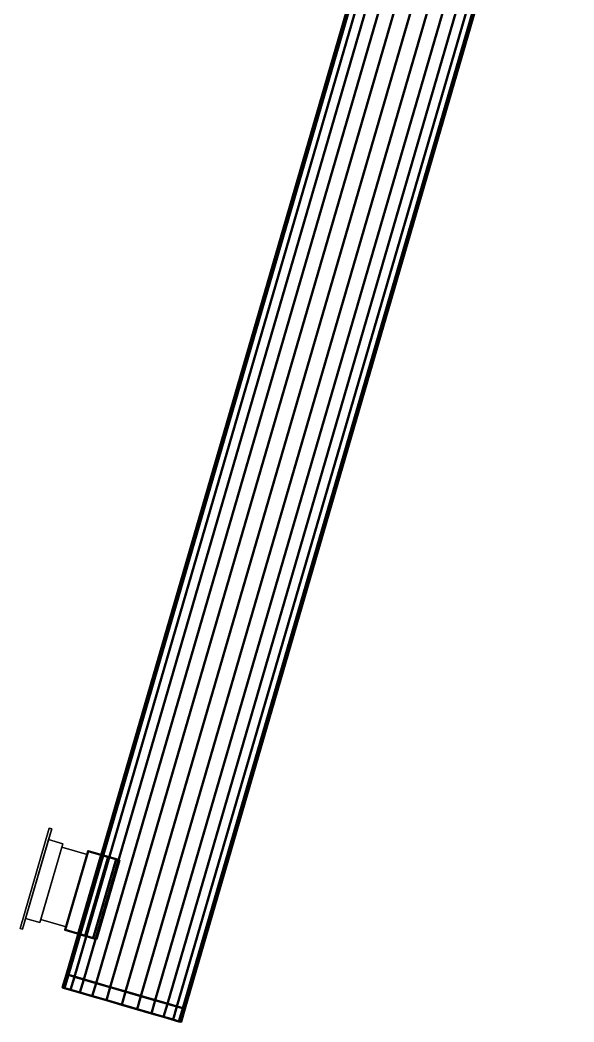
# Model space of a CAD drawing. Header units: inches. Extents: x -1654 to 1344, y -1538 to 36.
# Drawn here: x 17.7 to 58.2, y -875.3 to -802.2 of the extents above; entities that cross this region are included whole.
import ezdxf

# ---------------------------------------------------------------- set-up
doc = ezdxf.new("R2010")
doc.units = ezdxf.units.IN
doc.header["$MEASUREMENT"] = 0
doc.linetypes.add('Center', pattern=[1.25, 0.25, -0.1875, 0.625, -0.1875])
for name, color, linetype, lineweight in [('M-HVAC-CDFF', 3, 'Continuous', 30), ('M-HVAC-CDFF-SA', 3, 'Continuous', 30), ('M-HVAC-DUCT', 1, 'Center', 30), ('M-HVAC-DUCT-SA', 1, 'Continuous', 50)]:
    doc.layers.add(name, color=color, linetype=linetype, lineweight=lineweight)

# ---------------------------------------------------------------- blocks, each defined once
blk = doc.blocks.new('Supply Diffuser - Sidewall - 6 x 6-950900-_3D_')
at = {"layer": 'M-HVAC-CDFF'}
mesh = blk.add_polyface(dxfattribs=at)
corners = [(-2.75, 3, 2.75), (2.75, 3, 2.75), (2.75, 3, -2.75), (-2.75, 3, -2.75)]
mesh.append_faces([[corners[k] for k in face] for face in [(1, 2, 3, 0)]])
mesh = blk.add_polyface(dxfattribs=at)
corners = [(-2.75, 3, 2.75), (-2.75, 3, -2.75), (-2.75, 1.078125, -2.75), (-2.75, 1.078125, 2.75)]
mesh.append_faces([[corners[k] for k in face] for face in [(2, 3, 0, 1)]])
mesh = blk.add_polyface(dxfattribs=at)
corners = [(-2.75, 3, -2.75), (2.75, 3, -2.75), (2.75, 1.078125, -2.75), (-2.75, 1.078125, -2.75)]
mesh.append_faces([[corners[k] for k in face] for face in [(1, 2, 3, 0)]])
mesh = blk.add_polyface(dxfattribs=at)
corners = [(2.75, 3, 2.75), (-2.75, 3, 2.75), (-2.75, 1.078125, 2.75), (2.75, 1.078125, 2.75)]
mesh.append_faces([[corners[k] for k in face] for face in [(1, 2, 3, 0)]])
mesh = blk.add_polyface(dxfattribs=at)
corners = [(2.75, 3, -2.75), (2.75, 3, 2.75), (2.75, 1.078125, 2.75), (2.75, 1.078125, -2.75)]
mesh.append_faces([[corners[k] for k in face] for face in [(2, 3, 0, 1)]])
mesh = blk.add_polyface(dxfattribs=at)
corners = [(-3, 1.078125, 3), (3, 1.078125, 3), (3, 1.078125, -3), (-3, 1.078125, -3), (-2.75, 1.078125, 2.75), (-2.75, 1.078125, -2.75), (2.75, 1.078125, -2.75), (2.75, 1.078125, 2.75)]
mesh.append_faces([[corners[k] for k in face] for face in [(3, 5, 6, 2), (2, 6, 7, 1)]], dxfattribs={"vtx0": -1, "vtx2": -1})
mesh.append_faces([[corners[k] for k in face] for face in [(4, 5, 3, 0), (7, 4, 0, 1)]], dxfattribs={"vtx1": -1, "vtx3": -1})
mesh = blk.add_polyface(dxfattribs=at)
corners = [(-3, 1.078125, 3), (-3, 1.078125, -3), (-3, 0, -3), (-3, 0, 3)]
mesh.append_faces([[corners[k] for k in face] for face in [(2, 3, 0, 1)]])
mesh = blk.add_polyface(dxfattribs=at)
corners = [(-3, 1.078125, -3), (3, 1.078125, -3), (3, 0, -3), (-3, 0, -3)]
mesh.append_faces([[corners[k] for k in face] for face in [(2, 3, 0, 1)]])
mesh = blk.add_polyface(dxfattribs=at)
corners = [(3, 1.078125, 3), (-3, 1.078125, 3), (-3, 0, 3), (3, 0, 3)]
mesh.append_faces([[corners[k] for k in face] for face in [(2, 3, 0, 1)]])
mesh = blk.add_polyface(dxfattribs=at)
corners = [(3, 1.078125, -3), (3, 1.078125, 3), (3, 0, 3), (3, 0, -3)]
mesh.append_faces([[corners[k] for k in face] for face in [(2, 3, 0, 1)]])
mesh = blk.add_polyface(dxfattribs=at)
corners = [(3.8125, 0, 3.8125), (3.8125, 0, -3.8125), (-3.8125, 0, -3.8125), (-3.8125, 0, 3.8125), (-3, 0, 3), (-3, 0, -3), (3, 0, -3), (3, 0, 3)]
mesh.append_faces([[corners[k] for k in face] for face in [(3, 4, 5, 2), (2, 5, 6, 1)]], dxfattribs={"vtx0": -1, "vtx2": -1})
mesh.append_faces([[corners[k] for k in face] for face in [(7, 4, 3, 0), (6, 7, 0, 1)]], dxfattribs={"vtx1": -1, "vtx3": -1})
mesh = blk.add_polyface(dxfattribs=at)
corners = [(-3.8125, -0.1875, 3.8125), (3.8125, -0.1875, 3.8125), (3.8125, 0, 3.8125), (-3.8125, 0, 3.8125)]
mesh.append_faces([[corners[k] for k in face] for face in [(0, 1, 2, 3)]])
mesh = blk.add_polyface(dxfattribs=at)
corners = [(-3.8125, -0.1875, -3.8125), (-3.8125, -0.1875, 3.8125), (-3.8125, 0, 3.8125), (-3.8125, 0, -3.8125)]
mesh.append_faces([[corners[k] for k in face] for face in [(0, 1, 2, 3)]])
mesh = blk.add_polyface(dxfattribs=at)
corners = [(3.8125, -0.1875, -3.8125), (-3.8125, -0.1875, -3.8125), (-3.8125, 0, -3.8125), (3.8125, 0, -3.8125)]
mesh.append_faces([[corners[k] for k in face] for face in [(0, 1, 2, 3)]])
mesh = blk.add_polyface(dxfattribs=at)
corners = [(3.8125, -0.1875, 3.8125), (-3.8125, -0.1875, 3.8125), (-3.8125, -0.1875, -3.8125), (3.8125, -0.1875, -3.8125)]
mesh.append_faces([[corners[k] for k in face] for face in [(2, 3, 0, 1)]])
mesh = blk.add_polyface(dxfattribs=at)
corners = [(3.8125, -0.1875, 3.8125), (3.8125, -0.1875, -3.8125), (3.8125, 0, -3.8125), (3.8125, 0, 3.8125)]
mesh.append_faces([[corners[k] for k in face] for face in [(0, 1, 2, 3)]])
blk = doc.blocks.new('Rectangular Takeoff - Standard-915311-_3D_')
at = {"layer": 'M-HVAC-DUCT', "color": 8, "linetype": 'Continuous', "lineweight": 50}
mesh = blk.add_polyface(dxfattribs=at)
corners = [(-1.386, 3, 3), (-1.386, 3, -3), (-1.386, -3, -3), (-1.386, -3, 3)]
mesh.append_faces([[corners[k] for k in face] for face in [(0, 1, 2, 3)]], dxfattribs={"color": 8})
mesh = blk.add_polyface(dxfattribs=at)
corners = [(-1.386, 3, -3), (-1.386, 3, 3), (1, 3, 3), (1, 3, -3)]
mesh.append_faces([[corners[k] for k in face] for face in [(3, 0, 1, 2)]], dxfattribs={"color": 8})
mesh = blk.add_polyface(dxfattribs=at)
corners = [(-1.386, -3, -3), (-1.386, 3, -3), (1, 3, -3), (1, -3, -3)]
mesh.append_faces([[corners[k] for k in face] for face in [(3, 0, 1, 2)]], dxfattribs={"color": 8})
mesh = blk.add_polyface(dxfattribs=at)
corners = [(1, 3, 3), (-1.386, 3, 3), (-1.386, -3, 3), (1, -3, 3)]
mesh.append_faces([[corners[k] for k in face] for face in [(1, 2, 3, 0)]], dxfattribs={"color": 8})
mesh = blk.add_polyface(dxfattribs=at)
corners = [(1, 3, 3), (1, -3, 3), (1, -3, -3), (1, 3, -3)]
mesh.append_faces([[corners[k] for k in face] for face in [(3, 0, 1, 2)]], dxfattribs={"color": 8})
mesh = blk.add_polyface(dxfattribs=at)
corners = [(-1.386, -3, 3), (-1.386, -3, -3), (1, -3, -3), (1, -3, 3)]
mesh.append_faces([[corners[k] for k in face] for face in [(0, 1, 2, 3)]], dxfattribs={"color": 8})
blk = doc.blocks.new('Round Endcap - Standard-915374-_3D_')
at = {"layer": 'M-HVAC-DUCT', "color": 8, "linetype": 'Continuous', "lineweight": 50}
mesh = blk.add_polyface(dxfattribs=at)
corners = [(0, 0, 4.5), (0, 1.165, 4.347), (0, 2.25, 3.897), (0, 3.182, 3.182), (0, 3.897, 2.25), (0, 4.347, 1.165), (0, 4.5), (0, 4.347, -1.165), (0, 3.897, -2.25), (0, 3.182, -3.182), (0, 2.25, -3.897), (0, 1.165, -4.347), (0, 0, -4.5), (0, -1.165, -4.347), (0, -2.25, -3.897), (0, -3.182, -3.182), (0, -3.897, -2.25), (0, -4.347, -1.165), (0, -4.5), (0, -4.347, 1.165), (0, -3.897, 2.25), (0, -3.182, 3.182), (0, -2.25, 3.897), (0, -1.165, 4.347)]
mesh.append_faces([[corners[k] for k in face] for face in [(17, 22, 12, 13)]], dxfattribs={"vtx0": -1, "vtx1": -1, "vtx3": -1, "color": 8})
mesh.append_faces([[corners[k] for k in face] for face in [(12, 0, 1), (17, 21, 22)]], dxfattribs={"vtx0": -1, "vtx2": -1, "color": 8})
mesh.append_faces([[corners[k] for k in face] for face in [(12, 7, 8, 9), (12, 1, 2, 3)]], dxfattribs={"vtx0": -1, "vtx3": -1, "color": 8})
mesh.append_faces([[corners[k] for k in face] for face in [(18, 19, 17)]], dxfattribs={"vtx1": -1, "color": 8})
mesh.append_faces([[corners[k] for k in face] for face in [(16, 17, 13), (20, 21, 17, 19)]], dxfattribs={"vtx1": -1, "vtx2": -1, "color": 8})
mesh.append_faces([[corners[k] for k in face] for face in [(6, 7, 12, 3)]], dxfattribs={"vtx1": -1, "vtx2": -1, "vtx3": -1, "color": 8})
mesh.append_faces([[corners[k] for k in face] for face in [(10, 11, 12, 9), (14, 15, 16, 13), (4, 5, 6, 3)]], dxfattribs={"vtx2": -1, "color": 8})
mesh.append_faces([[corners[k] for k in face] for face in [(22, 23, 0, 12)]], dxfattribs={"vtx2": -1, "vtx3": -1, "color": 8})
mesh = blk.add_polyface(dxfattribs=at)
corners = [(0, 4.5), (0, 4.347, 1.165), (0, 3.897, 2.25), (0, 3.182, 3.182), (0, 2.25, 3.897), (0, 1.165, 4.347), (0, 0, 4.5), (1, 0, 4.5), (1, 1.165, 4.347), (1, 2.25, 3.897), (1, 3.182, 3.182), (1, 3.897, 2.25), (1, 4.347, 1.165), (1, 4.5)]
mesh.append_faces([[corners[k] for k in face] for face in [(1, 12, 13, 0)]], dxfattribs={"vtx0": -1, "color": 8})
mesh.append_faces([[corners[k] for k in face] for face in [(5, 8, 9, 4), (10, 3, 4, 9), (2, 11, 12, 1), (11, 2, 3, 10)]], dxfattribs={"vtx0": -1, "vtx2": -1, "color": 8})
mesh.append_faces([[corners[k] for k in face] for face in [(6, 7, 8, 5)]], dxfattribs={"vtx2": -1, "color": 8})
mesh = blk.add_polyface(dxfattribs=at)
corners = [(0, 0, -4.5), (0, 1.165, -4.347), (0, 2.25, -3.897), (0, 3.182, -3.182), (0, 3.897, -2.25), (0, 4.347, -1.165), (0, 4.5), (1, 4.5), (1, 4.347, -1.165), (1, 3.897, -2.25), (1, 3.182, -3.182), (1, 2.25, -3.897), (1, 1.165, -4.347), (1, 0, -4.5)]
mesh.append_faces([[corners[k] for k in face] for face in [(1, 12, 13, 0)]], dxfattribs={"vtx0": -1, "color": 8})
mesh.append_faces([[corners[k] for k in face] for face in [(5, 8, 9, 4), (10, 3, 4, 9), (2, 11, 12, 1), (11, 2, 3, 10)]], dxfattribs={"vtx0": -1, "vtx2": -1, "color": 8})
mesh.append_faces([[corners[k] for k in face] for face in [(6, 7, 8, 5)]], dxfattribs={"vtx2": -1, "color": 8})
mesh = blk.add_polyface(dxfattribs=at)
corners = [(1, 0, 4.5), (1, -1.165, 4.347), (1, -2.25, 3.897), (1, -3.182, 3.182), (1, -3.897, 2.25), (1, -4.347, 1.165), (1, -4.5), (1, -4.347, -1.165), (1, -3.897, -2.25), (1, -3.182, -3.182), (1, -2.25, -3.897), (1, -1.165, -4.347), (1, 0, -4.5), (1, 1.165, -4.347), (1, 2.25, -3.897), (1, 3.182, -3.182), (1, 3.897, -2.25), (1, 4.347, -1.165), (1, 4.5), (1, 4.347, 1.165), (1, 3.897, 2.25), (1, 3.182, 3.182), (1, 2.25, 3.897), (1, 1.165, 4.347)]
mesh.append_faces([[corners[k] for k in face] for face in [(16, 14, 15)]], dxfattribs={"vtx0": -1, "color": 8})
mesh.append_faces([[corners[k] for k in face] for face in [(1, 6, 11, 23)]], dxfattribs={"vtx0": -1, "vtx1": -1, "vtx2": -1, "vtx3": -1, "color": 8})
mesh.append_faces([[corners[k] for k in face] for face in [(22, 12, 13, 21), (23, 11, 12, 22)]], dxfattribs={"vtx0": -1, "vtx2": -1, "color": 8})
mesh.append_faces([[corners[k] for k in face] for face in [(17, 19, 20, 21)]], dxfattribs={"vtx0": -1, "vtx3": -1, "color": 8})
mesh.append_faces([[corners[k] for k in face] for face in [(0, 1, 23)]], dxfattribs={"vtx1": -1, "color": 8})
mesh.append_faces([[corners[k] for k in face] for face in [(16, 17, 21), (2, 3, 6, 1)]], dxfattribs={"vtx1": -1, "vtx2": -1, "color": 8})
mesh.append_faces([[corners[k] for k in face] for face in [(13, 14, 16, 21)]], dxfattribs={"vtx1": -1, "vtx2": -1, "vtx3": -1, "color": 8})
mesh.append_faces([[corners[k] for k in face] for face in [(4, 5, 6, 3), (17, 18, 19)]], dxfattribs={"vtx2": -1, "color": 8})
mesh.append_faces([[corners[k] for k in face] for face in [(6, 7, 8, 11)]], dxfattribs={"vtx2": -1, "vtx3": -1, "color": 8})
mesh.append_faces([[corners[k] for k in face] for face in [(8, 9, 10, 11)]], dxfattribs={"vtx3": -1, "color": 8})
mesh = blk.add_polyface(dxfattribs=at)
corners = [(0, -4.5), (0, -4.347, -1.165), (0, -3.897, -2.25), (0, -3.182, -3.182), (0, -2.25, -3.897), (0, -1.165, -4.347), (0, 0, -4.5), (1, 0, -4.5), (1, -1.165, -4.347), (1, -2.25, -3.897), (1, -3.182, -3.182), (1, -3.897, -2.25), (1, -4.347, -1.165), (1, -4.5)]
mesh.append_faces([[corners[k] for k in face] for face in [(1, 12, 13, 0)]], dxfattribs={"vtx0": -1, "color": 8})
mesh.append_faces([[corners[k] for k in face] for face in [(5, 8, 9, 4), (10, 3, 4, 9), (2, 11, 12, 1), (11, 2, 3, 10)]], dxfattribs={"vtx0": -1, "vtx2": -1, "color": 8})
mesh.append_faces([[corners[k] for k in face] for face in [(6, 7, 8, 5)]], dxfattribs={"vtx2": -1, "color": 8})
mesh = blk.add_polyface(dxfattribs=at)
corners = [(0, 0, 4.5), (0, -1.165, 4.347), (0, -2.25, 3.897), (0, -3.182, 3.182), (0, -3.897, 2.25), (0, -4.347, 1.165), (0, -4.5), (1, -4.5), (1, -4.347, 1.165), (1, -3.897, 2.25), (1, -3.182, 3.182), (1, -2.25, 3.897), (1, -1.165, 4.347), (1, 0, 4.5)]
mesh.append_faces([[corners[k] for k in face] for face in [(1, 12, 13, 0)]], dxfattribs={"vtx0": -1, "color": 8})
mesh.append_faces([[corners[k] for k in face] for face in [(5, 8, 9, 4), (10, 3, 4, 9), (2, 11, 12, 1), (11, 2, 3, 10)]], dxfattribs={"vtx0": -1, "vtx2": -1, "color": 8})
mesh.append_faces([[corners[k] for k in face] for face in [(6, 7, 8, 5)]], dxfattribs={"vtx2": -1, "color": 8})

msp = doc.modelspace()

# ---------------------------------------------------------------- linework, layer by layer
at = {"layer": 'M-HVAC-DUCT', "color": 5}
for p, q in [((53.852, -775.418, 1332), (25.448, -873.123, 1332)), ((53.852, -775.418, 1332), (25.448, -873.123, 1332)), ((25.448, -873.123, 1332), (25.169, -874.083, 1332))]:
    msp.add_line(p, q, dxfattribs=at)

# ---------------------------------------------------------------- block references
at = {"layer": 'M-HVAC-CDFF-SA', "rotation": 253.7901312840834}
msp.add_blockref('Supply Diffuser - Sidewall - 6 x 6-950900-_3D_', (18.985, -864.905, 1332), dxfattribs=at)
at = {"layer": 'M-HVAC-DUCT-SA', "color": 8, "extrusion": (0, 0, -1), "rotation": 16.20986871591659}
msp.add_blockref('Rectangular Takeoff - Standard-915311-_3D_', (-22.826, -866.021, -1332), dxfattribs=at)
at = {"layer": 'M-HVAC-DUCT-SA', "color": 8, "rotation": 253.7901312840834}
msp.add_blockref('Round Endcap - Standard-915374-_3D_', (25.448, -873.123, 1332), dxfattribs=at)

# ---------------------------------------------------------------- meshes
at = {"layer": 'M-HVAC-DUCT-SA', "color": 8}
mesh = msp.add_polyface(dxfattribs=at)
corners = [(53.852, -775.418, 1336.5), (52.734, -775.093, 1336.347), (51.692, -774.79, 1335.897), (50.797, -774.53, 1335.182), (50.11, -774.33, 1334.25), (49.679, -774.204, 1333.165), (49.531, -774.162, 1332), (21.127, -871.867, 1332), (21.274, -871.909, 1333.165), (21.706, -872.035, 1334.25), (22.393, -872.235, 1335.182), (23.288, -872.495, 1335.897), (24.33, -872.798, 1336.347), (25.448, -873.123, 1336.5)]
mesh.append_faces([[corners[k] for k in face] for face in [(8, 9, 4, 5), (3, 4, 9, 10), (11, 12, 1, 2), (2, 3, 10, 11)]], dxfattribs={"vtx1": -1, "vtx3": -1, "color": 8})
mesh.append_faces([[corners[k] for k in face] for face in [(6, 7, 8, 5)]], dxfattribs={"vtx2": -1, "color": 8})
mesh.append_faces([[corners[k] for k in face] for face in [(12, 13, 0, 1)]], dxfattribs={"vtx3": -1, "color": 8})
mesh = msp.add_polyface(dxfattribs=at)
corners = [(49.531, -774.162, 1332), (49.679, -774.204, 1330.835), (50.11, -774.33, 1329.75), (50.797, -774.53, 1328.818), (51.692, -774.79, 1328.103), (52.734, -775.093, 1327.653), (53.852, -775.418, 1327.5), (25.448, -873.123, 1327.5), (24.33, -872.798, 1327.653), (23.288, -872.495, 1328.103), (22.393, -872.235, 1328.818), (21.706, -872.035, 1329.75), (21.274, -871.909, 1330.835), (21.127, -871.867, 1332)]
mesh.append_faces([[corners[k] for k in face] for face in [(7, 8, 5, 6)]], dxfattribs={"vtx1": -1, "color": 8})
mesh.append_faces([[corners[k] for k in face] for face in [(8, 9, 4, 5), (3, 4, 9, 10), (11, 12, 1, 2), (2, 3, 10, 11)]], dxfattribs={"vtx1": -1, "vtx3": -1, "color": 8})
mesh.append_faces([[corners[k] for k in face] for face in [(12, 13, 0, 1)]], dxfattribs={"vtx3": -1, "color": 8})
mesh = msp.add_polyface(dxfattribs=at)
corners = [(58.174, -776.674, 1332), (58.026, -776.631, 1333.165), (57.595, -776.506, 1334.25), (56.908, -776.306, 1335.182), (56.013, -776.046, 1335.897), (54.971, -775.743, 1336.347), (53.852, -775.418, 1336.5), (25.448, -873.123, 1336.5), (26.567, -873.448, 1336.347), (27.609, -873.751, 1335.897), (28.504, -874.011, 1335.182), (29.19, -874.211, 1334.25), (29.622, -874.336, 1333.165), (29.769, -874.379, 1332)]
mesh.append_faces([[corners[k] for k in face] for face in [(7, 8, 5, 6)]], dxfattribs={"vtx1": -1, "color": 8})
mesh.append_faces([[corners[k] for k in face] for face in [(8, 9, 4, 5), (3, 4, 9, 10), (11, 12, 1, 2), (2, 3, 10, 11)]], dxfattribs={"vtx1": -1, "vtx3": -1, "color": 8})
mesh.append_faces([[corners[k] for k in face] for face in [(12, 13, 0, 1)]], dxfattribs={"vtx3": -1, "color": 8})
mesh = msp.add_polyface(dxfattribs=at)
corners = [(53.852, -775.418, 1327.5), (54.971, -775.743, 1327.653), (56.013, -776.046, 1328.103), (56.908, -776.306, 1328.818), (57.595, -776.506, 1329.75), (58.026, -776.631, 1330.835), (58.174, -776.674, 1332), (29.769, -874.379, 1332), (29.622, -874.336, 1330.835), (29.19, -874.211, 1329.75), (28.504, -874.011, 1328.818), (27.609, -873.751, 1328.103), (26.567, -873.448, 1327.653), (25.448, -873.123, 1327.5)]
mesh.append_faces([[corners[k] for k in face] for face in [(7, 8, 5, 6)]], dxfattribs={"vtx1": -1, "color": 8})
mesh.append_faces([[corners[k] for k in face] for face in [(8, 9, 4, 5), (3, 4, 9, 10), (11, 12, 1, 2), (2, 3, 10, 11)]], dxfattribs={"vtx1": -1, "vtx3": -1, "color": 8})
mesh.append_faces([[corners[k] for k in face] for face in [(12, 13, 0, 1)]], dxfattribs={"vtx3": -1, "color": 8})
mesh = msp.add_polyface(dxfattribs=at)
corners = [(23.664, -863.141, 1332), (21.989, -868.902, 1332), (22.116, -868.939, 1333.084), (22.49, -869.048, 1334.104), (23.089, -869.222, 1335), (24.764, -863.461, 1335), (24.165, -863.286, 1334.104), (23.791, -863.178, 1333.084)]
mesh.append_faces([[corners[k] for k in face] for face in [(6, 7, 2, 3)]], dxfattribs={"vtx1": -1, "vtx3": -1, "color": 8})
mesh.append_faces([[corners[k] for k in face] for face in [(0, 1, 2, 7)]], dxfattribs={"vtx2": -1, "color": 8})
mesh.append_faces([[corners[k] for k in face] for face in [(3, 4, 5, 6)]], dxfattribs={"vtx3": -1, "color": 8})
mesh = msp.add_polyface(dxfattribs=at)
corners = [(21.989, -868.902, 1332), (23.664, -863.141, 1332), (23.791, -863.178, 1330.916), (24.165, -863.286, 1329.896), (24.764, -863.461, 1329), (23.089, -869.222, 1329), (22.49, -869.048, 1329.896), (22.116, -868.939, 1330.916)]
mesh.append_faces([[corners[k] for k in face] for face in [(5, 6, 3, 4)]], dxfattribs={"vtx1": -1, "color": 8})
mesh.append_faces([[corners[k] for k in face] for face in [(2, 3, 6, 7)]], dxfattribs={"vtx1": -1, "vtx3": -1, "color": 8})
mesh.append_faces([[corners[k] for k in face] for face in [(7, 0, 1, 2)]], dxfattribs={"vtx3": -1, "color": 8})
mesh = msp.add_polyface(dxfattribs=at)
corners = [(24.995, -863.528, 1335), (24.995, -863.528, 1329), (24.764, -863.461, 1329), (24.165, -863.286, 1329.896), (23.791, -863.178, 1330.916), (23.664, -863.141, 1332), (23.791, -863.178, 1333.084), (24.165, -863.286, 1334.104), (24.764, -863.461, 1335)]
mesh.append_faces([[corners[k] for k in face] for face in [(5, 0, 1, 4), (0, 5, 6)]], dxfattribs={"vtx0": -1, "vtx2": -1, "color": 8})
mesh.append_faces([[corners[k] for k in face] for face in [(7, 8, 0, 6)]], dxfattribs={"vtx2": -1, "color": 8})
mesh.append_faces([[corners[k] for k in face] for face in [(1, 2, 3, 4)]], dxfattribs={"vtx3": -1, "color": 8})
mesh = msp.add_polyface(dxfattribs=at)
corners = [(23.32, -869.289, 1335), (24.995, -863.528, 1335), (24.764, -863.461, 1335), (23.089, -869.222, 1335)]
mesh.append_faces([[corners[k] for k in face] for face in [(3, 0, 1, 2)]], dxfattribs={"color": 8})
mesh = msp.add_polyface(dxfattribs=at)
corners = [(24.995, -863.528, 1329), (23.32, -869.289, 1329), (23.089, -869.222, 1329), (24.764, -863.461, 1329)]
mesh.append_faces([[corners[k] for k in face] for face in [(0, 1, 2, 3)]], dxfattribs={"color": 8})
mesh = msp.add_polyface(dxfattribs=at)
corners = [(24.995, -863.528, 1329), (24.995, -863.528, 1335), (23.32, -869.289, 1335), (23.32, -869.289, 1329)]
mesh.append_faces([[corners[k] for k in face] for face in [(0, 1, 2, 3)]], dxfattribs={"color": 8})
mesh = msp.add_polyface(dxfattribs=at)
corners = [(23.32, -869.289, 1329), (23.32, -869.289, 1335), (23.089, -869.222, 1335), (22.49, -869.048, 1334.104), (22.116, -868.939, 1333.084), (21.989, -868.902, 1332), (22.116, -868.939, 1330.916), (22.49, -869.048, 1329.896), (23.089, -869.222, 1329)]
mesh.append_faces([[corners[k] for k in face] for face in [(5, 0, 1, 4), (0, 5, 6)]], dxfattribs={"vtx0": -1, "vtx2": -1, "color": 8})
mesh.append_faces([[corners[k] for k in face] for face in [(7, 8, 0, 6)]], dxfattribs={"vtx2": -1, "color": 8})
mesh.append_faces([[corners[k] for k in face] for face in [(1, 2, 3, 4)]], dxfattribs={"vtx3": -1, "color": 8})
mesh = msp.add_polyface(dxfattribs=at)
corners = [(21.127, -871.867, 1332), (21.274, -871.909, 1330.835), (21.706, -872.035, 1329.75), (22.393, -872.235, 1328.818), (23.288, -872.495, 1328.103), (24.33, -872.798, 1327.653), (25.448, -873.123, 1327.5), (26.567, -873.448, 1327.653), (27.609, -873.751, 1328.103), (28.504, -874.011, 1328.818), (29.19, -874.211, 1329.75), (29.622, -874.336, 1330.835), (29.769, -874.379, 1332), (29.622, -874.336, 1333.165), (29.19, -874.211, 1334.25), (28.504, -874.011, 1335.182), (27.609, -873.751, 1335.897), (26.567, -873.448, 1336.347), (25.448, -873.123, 1336.5), (24.33, -872.798, 1336.347), (23.288, -872.495, 1335.897), (22.393, -872.235, 1335.182), (21.706, -872.035, 1334.25), (21.274, -871.909, 1333.165)]
mesh.append_faces([[corners[k] for k in face] for face in [(22, 20, 21), (1, 23, 0), (4, 1, 2, 3)]], dxfattribs={"vtx0": -1, "color": 8})
mesh.append_faces([[corners[k] for k in face] for face in [(23, 1, 20, 22), (8, 11, 17), (4, 20, 1)]], dxfattribs={"vtx0": -1, "vtx1": -1, "vtx2": -1, "color": 8})
mesh.append_faces([[corners[k] for k in face] for face in [(14, 17, 11, 12)]], dxfattribs={"vtx0": -1, "vtx1": -1, "vtx3": -1, "color": 8})
mesh.append_faces([[corners[k] for k in face] for face in [(17, 19, 20, 8)]], dxfattribs={"vtx0": -1, "vtx2": -1, "vtx3": -1, "color": 8})
mesh.append_faces([[corners[k] for k in face] for face in [(10, 11, 8, 9)]], dxfattribs={"vtx1": -1, "color": 8})
mesh.append_faces([[corners[k] for k in face] for face in [(4, 5, 8, 20)]], dxfattribs={"vtx1": -1, "vtx2": -1, "vtx3": -1, "color": 8})
mesh.append_faces([[corners[k] for k in face] for face in [(15, 16, 17, 14), (17, 18, 19), (12, 13, 14)]], dxfattribs={"vtx2": -1, "color": 8})
mesh.append_faces([[corners[k] for k in face] for face in [(5, 6, 7, 8)]], dxfattribs={"vtx3": -1, "color": 8})

doc.saveas('drawing.dxf')
